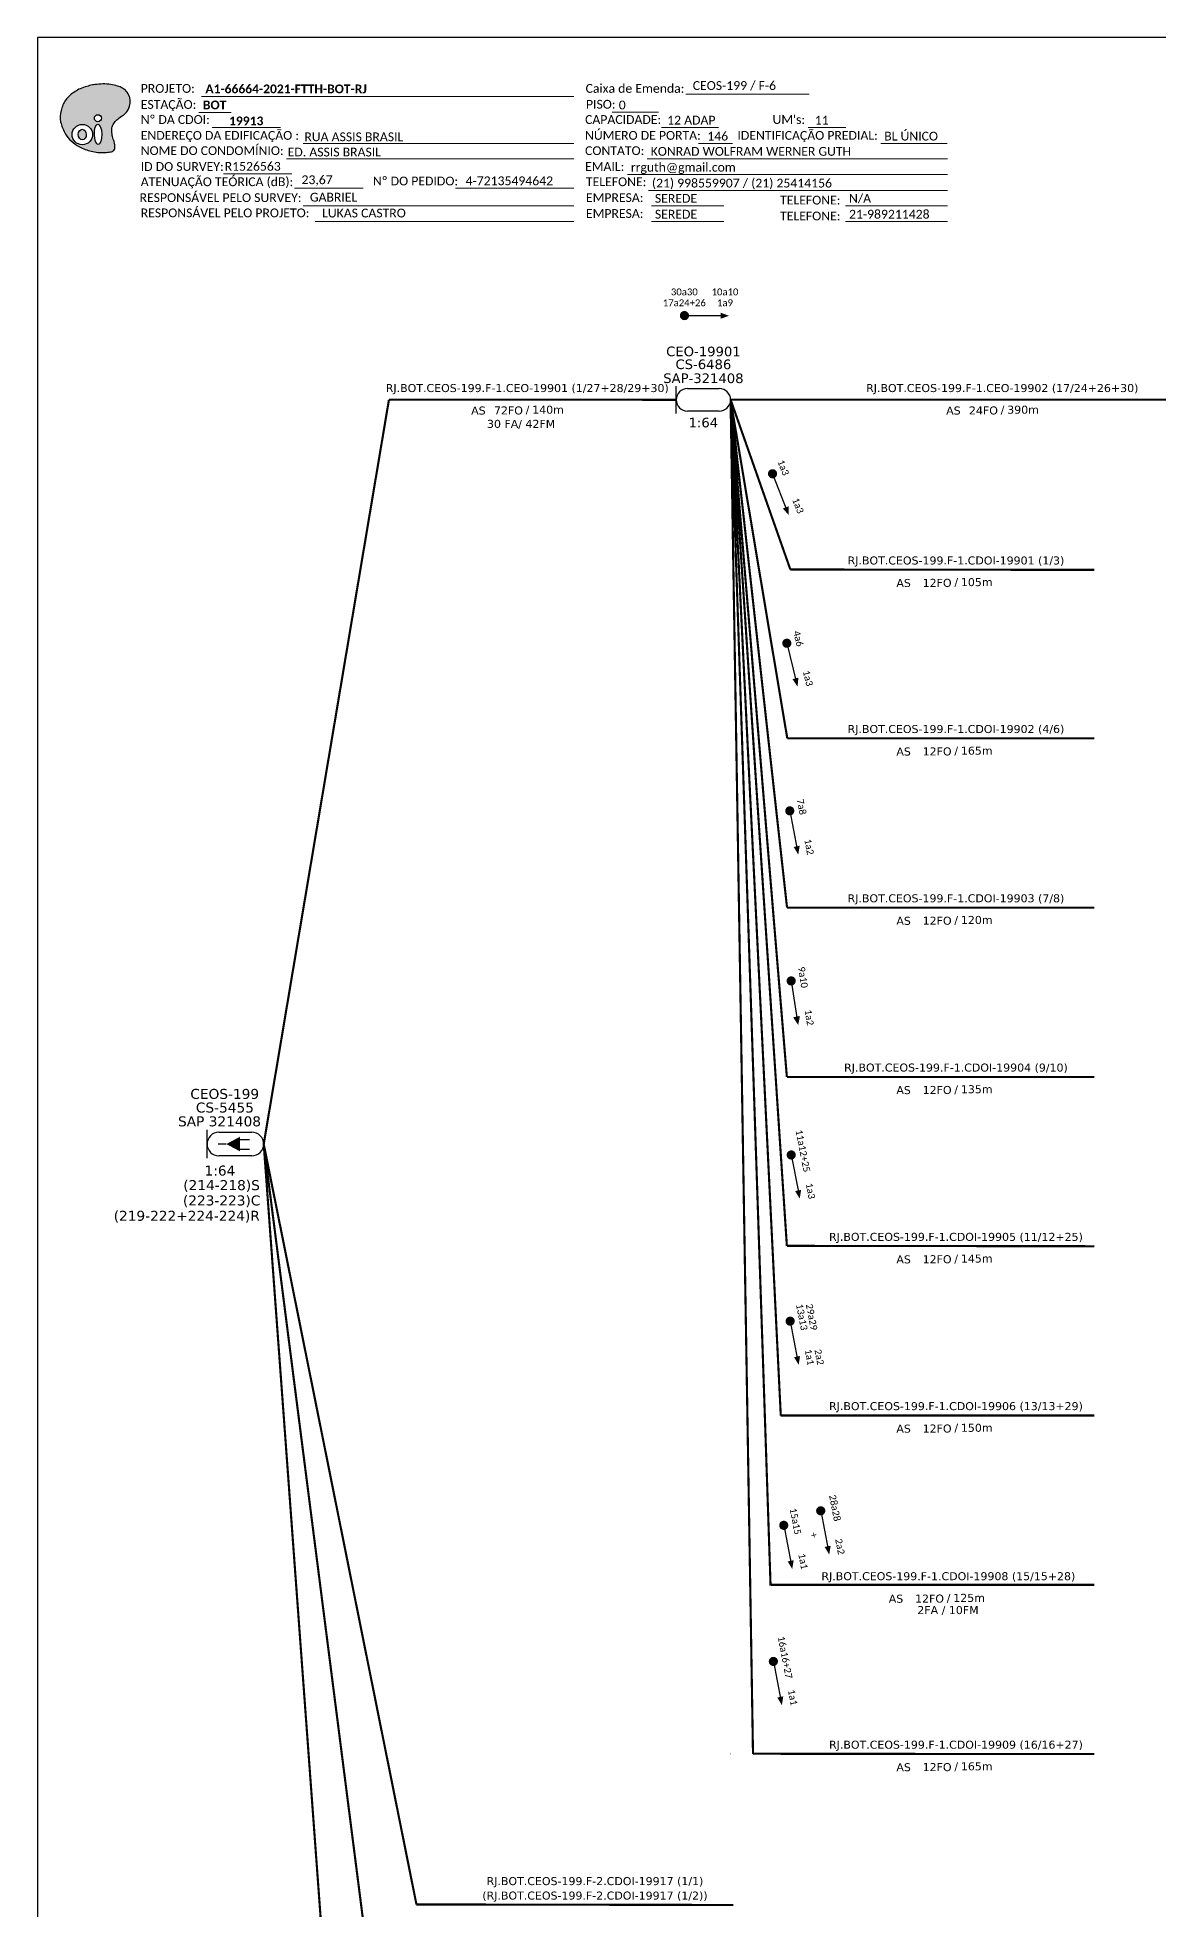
# Model space of a CAD drawing. Extents: x -89 to 1640, y 705 to 1299.
# Drawn here: x -89.3 to 139.4, y 917.1 to 1299 of the extents above; entities that cross this region are included whole.
import ezdxf
from ezdxf.enums import TextEntityAlignment as Align

# ---------------------------------------------------------------- set-up
doc = ezdxf.new("R2010")
doc.units = 0
for name, color, linetype in [('20.4-CEOS', 1, 'Continuous'), ('CAP a instalar', 1, 'Continuous'), ('SETA', 7, 'Continuous'), ('texto', 255, 'Continuous')]:
    doc.layers.add(name, color=color, linetype=linetype)
doc.layers.add('40.1-ETIQUETAS', color=1, linetype='Continuous', lineweight=20)
doc.styles.add('MtXpl_Calibri', font='calibri.ttf')
doc.styles.add('siredit', font='verdana.ttf')
doc.styles.get("Standard").update_dxf_attribs({"font": 'arial.ttf'})
doc.styles.add('WMF-Calibri0', font='calibri.ttf')
doc.styles.add('WMF-Calibri1', font='calibrib.ttf')
doc.linetypes.add('FENCELINE1', pattern='A,0.25,-0.1,[133,ltypeshp.shx,S=0.1,R=0,X=-0.1,Y=0],-0.1,1', length=1.45)

# ---------------------------------------------------------------- blocks, each defined once
blk = doc.blocks.new('OI')
h = blk.add_hatch(color=40)
edge = h.paths.add_edge_path()
edge.add_spline(control_points=[(4.352419702950127, -0.6712759720847714), (3.924115752848461, -0.9915029685596106), (3.259381865687179, -1.500698829921178), (2.812477989493668, -2.594763842551949), (2.897620153085453, -3.503477074728932), (3.058319510024647, -4.273537287510011), (3.31256017573575, -4.850776572338021), (3.374319546476701, -5.386617152055612), (3.40373478638643, -5.881418795735535), (3.203556863798093, -6.395456820980147), (2.54040674550884, -6.612094221073558), (1.652141110328765, -6.633251194432177), (0.5504409367210052, -6.670844676145138), (-0.5591961455999713, -6.424414889548825), (-1.608183129908948, -6.140502192816481), (-2.774697610003917, -5.605051963396024), (-3.918812940678667, -4.767945078591104), (-4.891027295321181, -3.696022096142838), (-5.341519274570906, -2.648111499301897), (-5.601855179603182, -1.940823267118849), (-5.845189685200991, -0.9558993654544832), (-5.707762275863855, 0.4682888211259506), (-5.097642077570273, 2.023349581494928), (-4.143343415207334, 3.01628683071891), (-3.29790337558995, 3.614532800154741), (-2.366475374024266, 4.158047617166403), (-1.364272336810055, 4.441945920877722), (-0.5615272271484302, 4.704058582470099), (0.7939944845060355, 4.853146434422466), (2.235070974699946, 4.967911457819085), (3.789711588355888, 4.572881902536379), (4.666137906037339, 4.210020552204397), (5.436098154557043, 3.650312278273106), (5.761948681162404, 2.994656724675468), (6.034585585907428, 2.213775269688841), (6.009808082014704, 1.455541098135563), (5.718042820068033, 0.6359933999344543), (5.313400224373256, 0.0750211537648235), (4.875050523754715, -0.3768521848496249), (4.507941044630717, -0.5549984263785248), (4.352419702950127, -0.6712759720847714)], knot_values=[0, 0, 0, 0, 1.604339872500801, 2.417190916820825, 3.4275953858818, 4.282807915804913, 4.776746146191369, 5.304181770748566, 5.888771497486102, 6.258406050447018, 6.858137058748512, 7.791289582546336, 8.986194879479926, 10.12424202223405, 11.18785698458849, 12.24290818547195, 13.95378441239277, 15.41416060145544, 16.51539074843153, 17.34918828129177, 17.67585288929998, 19.55202082369303, 21.51553059940301, 22.5686375333085, 23.63245026583211, 24.62108363093478, 25.78271769349368, 26.7453467966967, 27.14265309212063, 29.870543205723, 31.00464861129232, 31.9215319142548, 32.70958935288631, 33.8013910221095, 34.04247085086502, 35.19233337509274, 35.97146113351405, 36.62887121321, 37.25435925468828, 37.83691071008289, 37.83691071008289, 37.83691071008289, 37.83691071008289], degree=3, periodic=0)
h.paths.add_polyline_path([(1.129417951625206, -0.8737795733348717, -1), (-0.0445971396300624, -0.8737795733348717, -1)], flags=16)
edge = h.paths.add_edge_path(flags=16)
edge.add_ellipse((0.56219141516479, -3.586262332308107), major_axis=(-0.02268085786554878, 1.710246984485785), ratio=0.3613047418081332, start_angle=0, end_angle=359.9999999999999)
h.paths.add_polyline_path([(-0.3621758253683389, -3.620028578179783, -1), (-3.797581263575081, -3.620028578179783, -1)], flags=16)
edge = h.paths.add_edge_path(flags=0)
edge.add_ellipse((-2.079878544471709, -3.620028578179783), major_axis=(0, 0.8845587771671666), ratio=0.7582943452177149, start_angle=0, end_angle=360)
at = {"color": 40}
for centre, radius in [((-2.079878544471709, -3.620028578179783), 1.71770271910337), ((0.5424104059975721, -0.8737795733348717), 0.5870075456276344)]:
    blk.add_circle(centre, radius, dxfattribs=at)
blk.add_ellipse((-2.079878544471709, -3.620028578179783), major_axis=(0, 0.8845587771671666), ratio=0.7582943452177149, start_param=-3.141592653589792, end_param=3.141592653589792, dxfattribs=at)
blk.add_ellipse((0.56219141516479, -3.586262332308107), major_axis=(-0.02268085786554743, 1.710246984485715), ratio=0.3613047418081323, dxfattribs=at)
at = {"color": 40, "start_tangent": (-0.8008975356961701, -0.5988014172626867), "end_tangent": (-0.8008975356961701, -0.5988014172626867)}
blk.add_spline([(4.352419702950127, -0.6712759720847714), (3.195715068262444, -1.783004722539629), (2.897004975372082, -2.538980317818726), (2.922427632545378, -3.549064908138091), (3.11944884785592, -4.381273482988802), (3.284845839634753, -4.846696742557782), (3.367467724334828, -5.367620885039825), (3.354757271305087, -5.952072416812001), (3.202224830491132, -6.288767467624978), (2.662005623351006, -6.549229538866112), (1.732598946122408, -6.632757145040017), (0.5377612012316888, -6.620051554758077), (-0.5808103232534167, -6.410411282525133), (-1.601602329721089, -6.111646378836753), (-2.561285749098686, -5.67330773000762), (-3.946789045007307, -4.669575653769554), (-4.893762011354708, -3.557846903314469), (-5.365989882126965, -2.563005873463537), (-5.639277317844031, -1.775267145659056), (-5.715543538250557, -1.45763019920909), (-5.626565989256932, 0.4164266606059357), (-4.844587258720792, 2.217504089340678), (-4.125749281802172, 2.987118393508266), (-3.267753864447484, 3.61603921020756), (-2.401994012467155, 4.093381654678211), (-1.302489480862248, 4.468192914217439), (-0.3725285763989348, 4.71684428964741), (0.0215138542212401, 4.767666088655602), (2.749216299421759, 4.799663625071756), (3.849960618963931, 4.526612322314946), (4.689438892891332, 4.157896688180386), (5.312279984731532, 3.675088754424365), (5.853457926188213, 2.726849691424291), (5.929724146595192, 2.498151314828332), (5.936079810888286, 1.348306355646997), (5.669057857149737, 0.6163641856880134), (5.294082419409762, 0.0763813767231625), (4.842645512173502, -0.3565620477762366), (4.352419702950127, -0.6712759720847714)], degree=3, dxfattribs=at)
blk = doc.blocks.new('CARIMBO')
at = {"color": 7, "lineweight": 0}
for points in [[(35.66471832577918, -16.78595427051357), (111.6366433491248, -16.78595427051357)], [(134.4756121066066, -16.29534534774859), (159.6094163852786, -16.29534534774859)], [(35.14850983938868, -20.06493532826585), (41.69847490891061, -20.06493532826585)], [(119.4342196304015, -20.02280253698893), (128.9158568747253, -20.02280253698893)], [(37.81000762400981, -23.13515663936914), (51.7533540026734, -23.13515663936914)], [(56.37955917691306, -26.37200490584451), (111.6366433491248, -26.37200490584451)], [(129.4824049556755, -23.13515663936914), (141.0993914069377, -23.13515663936914)], [(137.066372518304, -26.37200490584451), (144.0114175897852, -26.37200490584451)], [(159.4244436713316, -23.13515663936914), (167.0887523463161, -23.13515663936914)], [(174.2391083118628, -26.37200490584451), (187.7966850876128, -26.37200490584451)], [(52.96901286363845, -29.48435900822483), (111.6366433491248, -29.48435900822483)], [(126.5971999784606, -29.48435900822483), (187.8252362844778, -29.48435900822483)], [(40.12931037379713, -32.54842461920316), (54.07265675245981, -32.54842461920316)], [(122.5579130103606, -32.7212072747003), (187.8252362844778, -32.7212072747003)], [(54.66519152064211, -35.51602187663696), (68.6085378993057, -35.51602187663696)], [(126.8445031652473, -35.95805554117567), (187.8252362844778, -35.95805554117567)], [(56.37955917691306, -39.07040964355576), (111.6366433491248, -39.07040964355576)], [(127.4526453203753, -39.07040964355576), (142.2515575816524, -39.07040964355576)], [(167.0554538983006, -39.07040964355576), (187.8252362844778, -39.07040964355576)], [(58.86944245881659, -42.30725791003124), (111.6366433491248, -42.30725791003124)], [(127.4526453203753, -42.30725791003124), (142.2515575816524, -42.30725791003124)], [(167.0554538983006, -42.30725791003124), (187.8252362844778, -42.30725791003124)]]:
    blk.add_lwpolyline(points, dxfattribs=at)
at = {"color": 7, "xscale": 1.213923925163967, "yscale": 1.213923925163967, "zscale": 1.213923925163967, "rotation": 0.1532896023949059}
blk.add_blockref('OI', (13.86064372473447, -20.16081004027546), dxfattribs=at)
at = {"color": 7, "lineweight": 0, "style": 'WMF-Calibri0'}
for s, p in [('PROJETO:', (23.26411152758737, -16.03898928594219)), ('Caixa de Emenda:', (114.019383223992, -16.03898928594219)), ('ESTAÇÃO:', (23.26411152758737, -19.31797034369458)), ('PISO:', (114.0902684085968, -19.27583755241767)), ('Nº DA CDOI:', (23.26411152758737, -22.38819165479788)), ('CAPACIDADE:', (113.9104579965951, -22.38819165479788)), ("UM's:", (152.1547894428747, -22.38819165479788)), ('ENDEREÇO DA EDIFICAÇÃO :', (23.26411152758737, -25.62503992127324)), ('NOME DO CONDOMÍNIO:', (23.26411152758737, -28.73739402365345)), ('NÚMERO DE PORTA:', (113.9104579965951, -25.62503992127324)), ('IDENTIFICAÇÃO PREDIAL:', (144.9934328708498, -25.62503992127324)), ('ID DO SURVEY:', (23.26411152758737, -31.97424229012893)), ('CONTATO:', (113.9104579965951, -28.73739402365345)), ('EMAIL:', (113.9104579965951, -31.97424229012893)), ('ATENUAÇÃO TEÓRICA (dB):', (23.26411152758737, -35.08659639250925)), ('TELEFONE:', (114.092746456985, -35.08659639250925)), ('RESPONSÁVEL PELO SURVEY:', (23.02177706110069, -38.32344465898473)), ('EMPRESA:', (114.092746456985, -38.32344465898473)), ('TELEFONE:', (153.6960943270597, -38.82787422359218)), ('RESPONSÁVEL PELO PROJETO:', (23.26411152758737, -41.43579876136471)), ('EMPRESA:', (114.092746456985, -41.5602929254602)), ('TELEFONE:', (153.6960943270597, -42.06472249006765))]:
    blk.add_text(s, height=1.792715962971007, dxfattribs=at).set_placement(p)
at = {"color": 7, "lineweight": 0, "flags": 8}
for tag, p, style in [('PROJ', (36.45932925052784, -16.13455413835982), 'WMF-Calibri1'), ('CEOS-XX', (135.8742178945085, -15.45587154045222), 'WMF-Calibri0'), ('EST', (35.94312076413735, -19.41353519611221), 'WMF-Calibri1'), ('PISO_PTR', (120.7849113901812, -19.42375161468328), 'WMF-Calibri0'), ('CAPAC.', (130.6569082044116, -22.51548958389083), 'WMF-Calibri0'), ("UC'S", (160.7751354311113, -22.53610571706349), 'WMF-Calibri0'), ('LOGRADOURO', (56.64517196820088, -25.91233136994379), 'WMF-Calibri0'), ('N°', (138.8451201973057, -25.77295398353886), 'WMF-Calibri0'), ('N°PREDIO', (174.9422599233294, -25.77295398353886), 'WMF-Calibri0'), ('_ID_', (40.39492316508586, -31.93881567925018), 'WMF-Calibri0'), ('NOME_DO_COND.', (53.23462565492628, -29.02468547232411), 'WMF-Calibri0'), ('EMAIL', (123.2610646218272, -32.12215635239465), 'WMF-Calibri0'), ('NOME_DO_CONTATO', (127.3003515899272, -28.88530808591918), 'WMF-Calibri0'), ('O_POTEN', (56.06379730854314, -34.67654806934058), 'WMF-Calibri0'), ('TELEFONE', (127.5476547767139, -35.35900461887002), 'WMF-Calibri0'), ('RES_SURVEY', (57.77816496481501, -38.23093583625939), 'WMF-Calibri0'), ('EMP_RESP_SURVEY', (128.1557969318419, -38.47135872125011), 'WMF-Calibri0'), ('CONT_RESP_SURVEY', (167.7586055097672, -38.47135872125011), 'WMF-Calibri0'), ('RES_PROJ', (60.26804824671854, -41.46778410273487), 'WMF-Calibri0'), ('EMP_RESP_PROJ', (128.1557969318419, -41.70820698772559), 'WMF-Calibri0'), ('CONT_RESP_PROJ', (167.7586055097681, -41.70820698772559), 'WMF-Calibri0')]:
    blk.add_attdef(tag, p, '', height=1.792715962971007, dxfattribs=dict(at, style=style))
at = {"color": 7, "lineweight": 0, "style": 'WMF-Calibri1', "flags": 8}
blk.add_attdef("N° CDO'S", text='', height=1.792715962971007, dxfattribs=at).set_placement((44.78168081334115, -22.67548310346842), align=Align.CENTER)
blk = doc.blocks.new('CEOS_RP_CT_DRT')
at = {"layer": '20.4-CEOS', "color": 0}
for p, q in [((-4.53540305195467, 1.193932948174431), (-1.192121196201508, 1.193932948169308)), ((-1.192121196205146, -1.189622502886941), (-4.535403051958308, -1.189622502881817))]:
    blk.add_line(p, q, dxfattribs=at)
for points in [[(-5.727180777477808, -1.434831566566823), (-5.727180777473603, 1.439142011863122)], [(-3.786662383189575, 0.0021552226540644), (-4.59051315805804, 0.0021552226553115)], [(-2.467895913357818, 0.4750304685594743), (-1.452774222781993, 0.4750304685579181)], [(-2.467895913359409, -0.5166387403461278), (-1.452774222783471, -0.5166387403476841)]]:
    blk.add_lwpolyline(points, dxfattribs=at)
blk.add_lwpolyline([(-3.786662383189575, 0.0021552226540644, 0, 1.471254382142577, 0), (-2.40646576975352, 0.0021552226519433, 1.471254382142577, 1.471254382142577, 0)], format="xyseb", dxfattribs=at)
for centre, start, end in [((-4.535403051956489, 0.0021552226552263), 89.9999999999088, 269.9999999999088), ((-1.192121196203327, 0.0021552226501028), 269.9999999999088, 89.9999999999088)]:
    blk.add_arc(centre, 1.191777725519198, start, end, dxfattribs=at)
at = {"layer": '20.4-CEOS', "color": 7, "style": 'siredit'}
for tag, p in [('Nº_DA_CEOS', (-2.863762124081898, 5.595917801463521)), ('LOCAL', (-2.863762124081898, 4.242648332013449)), ('SAP', (-2.863762124081898, 2.776606380734969)), ('RACIO_SPLITAGEM', (-2.863762124081898, -1.884655211951627)), ('FIBRAS_SPLITTER', (-2.863762124081898, -3.576242074805121)), ('FIBRAS_TOP_C', (-2.863762124081898, -5.080238687836014)), ('RESERVA_FINAIS', (-2.863762124081898, -6.39223573701183))]:
    blk.add_attdef(tag, text='', height=1.009676276197057, dxfattribs=at).set_placement(p, align=Align.TOP_CENTER)
blk = doc.blocks.new('ETIQUETA_RS5F')
at = {"layer": '40.1-ETIQUETAS', "color": 0, "style": 'siredit'}
blk.add_text('/', height=1.5, dxfattribs=at).set_placement((1.579685439575143, -1.954241996242686), align=Align.MIDDLE_RIGHT)
for tag, p in [('ETIQUETA_R_PRIMARIA', (1.21386737562608, 4.104300005361877)), ('ETIQUETA_R_SECUNDARIA', (1.21386737562608, 2.104300005361878)), ('F_ATIVAS/F_MORTAS', (1.142685621933026, -4.244905073340547))]:
    blk.add_attdef(tag, text='', height=1.5, dxfattribs=at).set_placement(p, align=Align.MIDDLE_CENTER)
for tag, p in [('TIPO_CABO', (-6.584823890483393, -2.115119524236789)), ('CAP_CABO', (0.3972908086682878, -2.092994078243819))]:
    blk.add_attdef(tag, text='', height=1.5, dxfattribs=at).set_placement(p, align=Align.MIDDLE_RIGHT)
blk.add_attdef('METROS', text='', height=1.5, dxfattribs=at).set_placement((2.142685621933026, -1.954241996242686), align=Align.MIDDLE_LEFT)
for tag, p in [('FUSÃO_1', (0.8484388594359302, -8.387413705695524)), ('FUSÃO_2', (0.8484388594359302, -10.59879640730355)), ('FUSÃO_3', (0.8484388594359302, -12.93303376395936)), ('FUSÃO_4', (0.8484388594359302, -15.14441639748912)), ('FUSÃO_5', (0.8484388594359302, -17.15864981329581))]:
    blk.add_attdef(tag, text='', height=1.5, dxfattribs=at).set_placement(p, align=Align.CENTER)

msp = doc.modelspace()

# ---------------------------------------------------------------- linework, layer by layer
msp.add_lwpolyline([(-89.31730141181794, 705.0231007270784), (749.2471410042413, 705.0231007270775), (749.2471410042413, 1299.023100727077), (-89.31730141181794, 1299.023100727078), (-89.31730141181794, 705.0231007270784)])
at = {"color": 7, "lineweight": 0}
msp.add_lwpolyline([(-4.010172526902352, 1268.262613774359), (20.13938130401129, 1268.262613774359)], dxfattribs=at)
for points, const_width in [([(42.20749583425868, 1242.273469296353, 1), (43.14082916759696, 1242.273469296353, 1)], 0.9333333333333335), ([(60.47445558889319, 1210.444297795138, 1), (60.81410095098101, 1209.574957735598, 1)], 0.9333333333333332), ([(60.47445558889319, 1210.444297795138, 1), (60.81410095098101, 1209.574957735598, 1)], 0.9333333333333332), ([(63.44748301406139, 1175.878308053419, 1), (63.67012706690184, 1174.971919209248, 1)], 0.9333333333333332), ([(63.44748301406139, 1175.878308053419, 1), (63.67012706690184, 1174.971919209248, 1)], 0.9333333333333332), ([(64.07109038481076, 1141.690170063935, 1), (64.2481937544186, 1140.773793772456, 1)], 0.9333333333333332), ([(64.07109038481076, 1141.690170063935, 1), (64.2481937544186, 1140.773793772456, 1)], 0.9333333333333332), ([(64.369503371213, 1106.998083811445, 1), (64.51598320983862, 1106.076316613073, 1)], 0.9333333333333332), ([(64.369503371213, 1106.998083811445, 1), (64.51598320983862, 1106.076316613073, 1)], 0.9333333333333332), ([(64.36458276302528, 1071.487394964077, 1), (64.54168613263312, 1070.571018672598, 1)], 0.9333333333333332), ([(64.36458276302528, 1071.487394964077, 1), (64.54168613263312, 1070.571018672598, 1)], 0.9333333333333332), ([(64.14671595763525, 1037.587527253445, 1), (64.3238193272432, 1036.671150961966, 1)], 0.9333333333333332), ([(64.14671595763525, 1037.587527253445, 1), (64.3238193272432, 1036.671150961966, 1)], 0.9333333333333332), ([(60.72548270074367, 968.1518876255493, 1), (60.9025860703515, 967.2355113340697, 1)], 0.9333333333333332), ([(60.72548270074367, 968.1518876255493, 1), (60.9025860703515, 967.2355113340697, 1)], 0.9333333333333332)]:
    msp.add_lwpolyline(points, format="xyb", close=True, dxfattribs=dict(const_width=const_width))
at = {"color": 7, "const_width": 0.9333333333333332}
for points in [[(70.38513123894563, 998.885229459835, 1), (70.56223460855358, 997.9688531683554, 1)], [(70.38513123894563, 998.885229459835, 1), (70.56223460855358, 997.9688531683554, 1)], [(62.84028929372937, 995.9250853212884, 1), (63.0173926633372, 995.0087090298088, 1)], [(62.84028929372937, 995.9250853212884, 1), (63.0173926633372, 995.0087090298088, 1)]]:
    msp.add_lwpolyline(points, format="xyb", close=True, dxfattribs=at)
at = {"layer": '20.4-CEOS', "color": 7}
for p, q in [((43.29294499941705, 1227.408314263814), (49.77833039201903, 1227.399381427998)), ((49.77196182652244, 1222.775698360974), (43.28657643391421, 1222.784631196789))]:
    msp.add_line(p, q, dxfattribs=at)
msp.add_lwpolyline([(40.97407973211466, 1222.312152538635), (40.98175863422296, 1227.887161487466)], dxfattribs=at)
for centre, start, end in [((43.28976071666875, 1225.096472730314), 89.92108202736519, 269.9210820272102), ((49.77514610927074, 1225.087539894498), 269.9210820273652, 89.92108202736519)]:
    msp.add_arc(centre, 2.311843726477372, start, end, dxfattribs=at)
at = {"layer": 'CAP a instalar', "color": 5, "linetype": 'FENCELINE1', "ltscale": 7, "const_width": 0.4354560000000001}
for points in [[(-17.60731090971171, 1225.122937008633), (-43.15699478732438, 1073.256482618274)], [(-17.60731090971171, 1225.122937008633), (40.97791918316875, 1225.09965701305)], [(52.08672766511995, 1225.122355499096), (158.7498704809184, 1225.09965701305)]]:
    msp.add_lwpolyline(points, dxfattribs=at)
at = {"layer": 'CAP a instalar', "color": 7, "linetype": 'FENCELINE1', "ltscale": 7, "const_width": 0.4354560000000001}
for points in [[(52.08672766511995, 1225.122355499096), (62.32615262529885, 1017.869345260887)], [(52.08672766511995, 1225.122355499096), (60.24152048863914, 983.1954748077701)], [(52.08672766511995, 1225.122355499096), (56.66014453512616, 948.7976666177724)], [(63.56969948579774, 1086.941011114761), (52.08672766511995, 1225.122355499096)], [(63.65568261809926, 1156.012689757876), (52.08672766511995, 1225.122355499096)], [(64.2777604421118, 1190.473071635409), (52.08672766511995, 1225.122355499096)], [(52.10036883016107, 1225.023199388219), (63.56969948579774, 1052.48256057119)], [(63.61030396253625, 1121.476850436319), (52.10036883016107, 1225.023199388219)], [(64.2777604421118, 1190.473071635409), (126.2776930375328, 1190.398902537884)], [(126.2776930375328, 1156.012689757876), (63.65568261809926, 1156.012689757876)], [(126.2776930375328, 1121.476850436319), (63.61030396253625, 1121.476850436319)], [(126.2776930375328, 1086.941011114761), (63.56969948579774, 1086.941011114761)], [(-43.15699478732438, 1073.256482618274), (-24.81166882658988, 823.8252654275822)], [(-43.15699478732438, 1073.256482618274), (-11.99593801574804, 918.1184254802877)], [(-43.15699478732438, 1073.256482618274), (-17.27910080576794, 871.0947787688805)], [(63.56969948579774, 1052.48256057119), (126.2776930375328, 1052.405171793204)], [(126.2776930375328, 1017.869345260887), (62.32615262529885, 1017.869345260887)], [(126.2776930375328, 983.3335059393298), (60.23686778002548, 983.3335059393298)], [(56.65899291392554, 948.8672472791037), (126.2776930375328, 948.7976282500498)], [(-11.99593801574804, 918.1184254802877), (52.63288032497849, 918.0137072519362)]]:
    msp.add_lwpolyline(points, dxfattribs=at)
at = {"layer": 'CAP a instalar', "color": 251, "linetype": 'FENCELINE1', "ltscale": 7, "const_width": 0.4354560000000001}
msp.add_lwpolyline([(52.0673926985985, 948.8718389010103), (52.06954127688152, 948.8718367524209)], dxfattribs=at)
at = {"layer": 'SETA'}
for points in [[(42.67416250092776, 1242.273469296353), (50.69794915579826, 1242.273469296353)], [(60.64427826994643, 1210.009627765368), (63.56418033101102, 1202.535985799329)], [(60.64427826994643, 1210.009627765368), (63.56418033101102, 1202.535985799329)], [(63.55880504048775, 1175.425113631328), (65.47285687612998, 1167.632966439878)], [(63.55880504048775, 1175.425113631328), (65.47285687612998, 1167.632966439878)], [(64.15964206962087, 1141.231981918189), (65.68218455558633, 1133.35397349847)], [(64.15964206962087, 1141.231981918189), (65.68218455558633, 1133.35397349847)], [(64.44274329053508, 1106.537200212253), (65.70201790593148, 1098.612846628157)], [(64.44274329053508, 1106.537200212253), (65.70201790593148, 1098.612846628157)], [(64.4531344478354, 1071.029206818331), (65.97567693380097, 1063.151198398612)], [(64.4531344478354, 1071.029206818331), (65.97567693380097, 1063.151198398612)], [(64.23526764244536, 1037.129339107699), (65.75781012841094, 1029.25133068798)], [(64.23526764244536, 1037.129339107699), (65.75781012841094, 1029.25133068798)], [(60.81403438555378, 967.6936994798034), (62.33657687151924, 959.8156910600841)], [(60.81403438555378, 967.6936994798034), (62.33657687151924, 959.8156910600841)]]:
    msp.add_lwpolyline(points, dxfattribs=at)
at = {"layer": 'SETA', "color": 7}
for points in [[(70.47368292375575, 998.427041314089), (71.99622540972132, 990.5490328943697)], [(70.47368292375575, 998.427041314089), (71.99622540972132, 990.5490328943697)], [(62.92884097853948, 995.4668971755424), (64.45138346450494, 987.5888887558232)], [(62.92884097853948, 995.4668971755424), (64.45138346450494, 987.5888887558232)]]:
    msp.add_lwpolyline(points, dxfattribs=at)
at = {"layer": 'SETA'}
for points in [[(50.0540340179939, 1242.862388136222), (51.76411685546702, 1242.240165913996), (50.0540340179939, 1241.617943691771)], [(63.92092005586142, 1203.366676214467), (63.9636689853038, 1201.547413634778), (62.76179997647307, 1202.9138157317)], [(63.92092005586142, 1203.366676214467), (63.9636689853038, 1201.547413634778), (62.76179997647307, 1202.9138157317)], [(65.93550632785207, 1168.409667979665), (65.73918257013963, 1166.600524318433), (64.72698786895319, 1168.112809242561)], [(65.93550632785207, 1168.409667979665), (65.73918257013963, 1166.600524318433), (64.72698786895319, 1168.112809242561)], [(66.18304340154282, 1134.106602366844), (65.89662026620044, 1132.309519844431), (64.96120834624082, 1133.870464540713)], [(66.18304340154282, 1134.106602366844), (65.89662026620044, 1132.309519844431), (64.96120834624082, 1133.870464540713)], [(66.06240713393152, 1099.372584105177), (65.88154300564645, 1097.561829574064), (64.85646832334305, 1099.065413858548)], [(66.22766948042965, 1099.348373799177), (65.88154300564645, 1097.561829574064), (64.9986465492799, 1099.153067347689)], [(66.47653577975746, 1063.903827266986), (66.19011264441497, 1062.106744744573), (65.25470072445535, 1063.667689440855)], [(66.47653577975746, 1063.903827266986), (66.19011264441497, 1062.106744744573), (65.25470072445535, 1063.667689440855)], [(66.25866897436742, 1030.003959556354), (65.97224583902494, 1028.206877033942), (65.03683391906532, 1029.767821730223)], [(66.25866897436742, 1030.003959556354), (65.97224583902494, 1028.206877033942), (65.03683391906532, 1029.767821730223)], [(62.83743571747573, 960.5683199284584), (62.55101258213335, 958.7712374060453), (61.61560066217373, 960.3321821023269)], [(62.83743571747573, 960.5683199284584), (62.55101258213335, 958.7712374060453), (61.61560066217373, 960.3321821023269)]]:
    msp.add_solid(points, dxfattribs=at)
at = {"layer": 'SETA', "color": 7}
for points in [[(72.4970842556778, 991.3016617627441), (72.21066112033532, 989.504579240331), (71.2752492003757, 991.0655239366125)], [(72.4970842556778, 991.3016617627441), (72.21066112033532, 989.504579240331), (71.2752492003757, 991.0655239366125)], [(64.95224231046143, 988.3415176241974), (64.66581917511894, 986.5444351017844), (63.73040725515932, 988.105379798066)], [(64.95224231046143, 988.3415176241974), (64.66581917511894, 986.5444351017844), (63.73040725515932, 988.105379798066)]]:
    msp.add_solid(points, dxfattribs=at)

# ---------------------------------------------------------------- block references
ref = msp.add_blockref('CARIMBO', (-91.50984632542486, 1303.768187169149))
ref.add_attrib('PROJ', 'A1-66664-2021-FTTH-BOT-RJ', (-55.05051707489793, 1287.633633030789), dxfattribs={"color": 7, "lineweight": 0, "height": 1.792715962971008, "style": 'WMF-Calibri1'})
ref.add_attrib('EST', 'BOT', (-55.56672556128569, 1284.354651973037), dxfattribs={"color": 7, "lineweight": 0, "height": 1.792715962971008, "style": 'WMF-Calibri1'})
ref.add_attrib("N° CDO'S", '19913', dxfattribs={"color": 7, "lineweight": 0, "height": 1.792715962971008, "style": 'WMF-Calibri1'}).set_placement((-46.72816551208189, 1281.09270406568), align=Align.CENTER)
ref.add_attrib('LOGRADOURO', 'RUA ASSIS BRASIL', (-34.86467435722398, 1277.855855799205), dxfattribs={"color": 7, "lineweight": 0, "height": 1.792715962971008, "style": 'WMF-Calibri0'})
ref.add_attrib('NOME_DO_COND.', 'ED. ASSIS BRASIL', (-38.27522067049676, 1274.743501696825), dxfattribs={"color": 7, "lineweight": 0, "height": 1.792715962971008, "style": 'WMF-Calibri0'})
ref.add_attrib('_ID_', 'R1526563', (-51.11492316033718, 1271.829371489899), dxfattribs={"color": 7, "lineweight": 0, "height": 1.792715962971008, "style": 'WMF-Calibri0'})
ref.add_attrib('O_POTEN', '23,67', (-35.44604901688172, 1269.091639099808), dxfattribs={"color": 7, "lineweight": 0, "height": 1.792715962971008, "style": 'WMF-Calibri0'})
ref.add_attrib('RES_SURVEY', 'GABRIEL', (-33.73168136060804, 1265.537251332889), dxfattribs={"color": 7, "lineweight": 0, "height": 1.792715962971008, "style": 'WMF-Calibri0'})
ref.add_attrib('RES_PROJ', 'LUKAS CASTRO', (-31.24179807870632, 1262.300403066414), dxfattribs={"color": 7, "lineweight": 0, "height": 1.792715962971008, "style": 'WMF-Calibri0'})
ref.add_attrib('CEOS-XX', 'CEOS-199 / F-6', (44.36437156908551, 1288.312315628696), dxfattribs={"color": 7, "lineweight": 0, "height": 1.792715962971008, "style": 'WMF-Calibri0'})
ref.add_attrib('CAPAC.', '12 ADAP', (39.14706187898673, 1281.252697585258), dxfattribs={"color": 7, "lineweight": 0, "height": 1.792715962971008, "style": 'WMF-Calibri0'})
ref.add_attrib("UC'S", '11', (69.2652891056864, 1281.232081452086), dxfattribs={"color": 7, "lineweight": 0, "height": 1.792715962971008, "style": 'WMF-Calibri0'})
ref.add_attrib('PISO_PTR', '0', (29.27506506475811, 1284.344435554465), dxfattribs={"color": 7, "lineweight": 0, "height": 1.792715962971008, "style": 'WMF-Calibri0'})
ref.add_attrib('N°', '146', (47.33527387188269, 1277.995233185611), dxfattribs={"color": 7, "lineweight": 0, "height": 1.792715962971008, "style": 'WMF-Calibri0'})
ref.add_attrib('N°PREDIO', 'BL ÚNICO', (83.43241359790454, 1277.995233185611), dxfattribs={"color": 7, "lineweight": 0, "height": 1.792715962971008, "style": 'WMF-Calibri0'})
ref.add_attrib('NOME_DO_CONTATO', 'KONRAD WOLFRAM WERNER GUTH', (35.79050526450419, 1274.88287908323), dxfattribs={"color": 7, "lineweight": 0, "height": 1.792715962971008, "style": 'WMF-Calibri0'})
ref.add_attrib('EMAIL', 'rrguth@gmail.com', (31.75121829640239, 1271.646030816755), dxfattribs={"color": 7, "lineweight": 0, "height": 1.792715962971008, "style": 'WMF-Calibri0'})
ref.add_attrib('TELEFONE', '(21) 998559907 / (21) 25414156', (36.03780845128904, 1268.40918255028), dxfattribs={"color": 7, "lineweight": 0, "height": 1.792715962971008, "style": 'WMF-Calibri0'})
ref.add_attrib('EMP_RESP_SURVEY', 'SEREDE', (36.64595060641705, 1265.296828447899), dxfattribs={"color": 7, "lineweight": 0, "height": 1.792715962971008, "style": 'WMF-Calibri0'})
ref.add_attrib('EMP_RESP_PROJ', 'SEREDE', (36.64595060641705, 1262.059980181424), dxfattribs={"color": 7, "lineweight": 0, "height": 1.792715962971008, "style": 'WMF-Calibri0'})
ref.add_attrib('CONT_RESP_SURVEY', 'N/A', (76.24875918434236, 1265.296828447899), dxfattribs={"color": 7, "lineweight": 0, "height": 1.792715962971008, "style": 'WMF-Calibri0'})
ref.add_attrib('CONT_RESP_PROJ', '21-989211428', (76.24875918434236, 1262.059980181424), dxfattribs={"color": 7, "lineweight": 0, "height": 1.792715962971008, "style": 'WMF-Calibri0'})
at = {"layer": '20.4-CEOS', "color": 5}
ref = msp.add_blockref('CEOS_RP_CT_DRT', (-43.15630181641563, 1073.252134338594), dxfattribs=dict(at, xscale=2.017554744084677, yscale=2.017554744084677, zscale=2.017554744084677))
ref.add_attrib('Nº_DA_CEOS', 'CEOS-199', dxfattribs={"color": 5, "height": 2.037077156099067, "style": 'siredit'}).set_placement((-51.11062867456621, 1084.506068814235), align=Align.TOP_CENTER)
ref.add_attrib('LOCAL', 'CS-5455', dxfattribs={"color": 5, "height": 2.037077156099067, "style": 'siredit'}).set_placement((-51.0782366445444, 1081.727198464146), align=Align.TOP_CENTER)
ref.add_attrib('SAP', 'SAP 321408', dxfattribs={"color": 5, "height": 2.037077156099067, "style": 'siredit'}).set_placement((-52.1746681552429, 1078.904948132613), align=Align.TOP_CENTER)
ref.add_attrib('RACIO_SPLITAGEM', '1:64', dxfattribs={"color": 5, "height": 2.037077156099067, "style": 'siredit'}).set_placement((-52.08264546775331, 1068.861330664628), align=Align.TOP_CENTER)
ref.add_attrib('FIBRAS_SPLITTER', '(214-218)S', dxfattribs={"color": 5, "height": 2.037077156099067, "style": 'siredit'}).set_placement((-51.75818348704092, 1065.89129754696), align=Align.TOP_CENTER)
ref.add_attrib('FIBRAS_TOP_C', '(223-223)C', dxfattribs={"color": 5, "height": 2.037077156099067, "style": 'siredit'}).set_placement((-51.73691181417121, 1062.767198061933), align=Align.TOP_CENTER)
ref.add_attrib('RESERVA_FINAIS', '(219-222+224-224)R', dxfattribs={"color": 5, "height": 2.037077156099067, "style": 'siredit'}).set_placement((-58.85878518927279, 1059.636993751653), align=Align.TOP_CENTER)
at = {"layer": '40.1-ETIQUETAS', "color": 7}
ref = msp.add_blockref('ETIQUETA_RS5F', (106.2177571011716, 1225.205507468168), dxfattribs=dict(at, xscale=1.088639985998937, yscale=1.088639985998937, zscale=1.088639985998937))
ref.add_attrib('ETIQUETA_R_SECUNDARIA', 'RJ.BOT.CEOS-199.F-1.CEO-19902 (17/24+26+30)', dxfattribs={"color": 1, "height": 1.6329599799814, "style": 'siredit'}).set_placement((107.5058203701232, 1227.496332600217), align=Align.MIDDLE_CENTER)
ref.add_attrib('TIPO_CABO', 'AS', dxfattribs={"color": 0, "height": 1.6329599799814, "style": 'siredit'}).set_placement((99.01585321907123, 1222.902903777575), align=Align.MIDDLE_RIGHT)
ref.add_attrib('CAP_CABO', '24FO', dxfattribs={"color": 0, "height": 1.6329599799814, "style": 'siredit'}).set_placement((106.616862467641, 1222.9269904249), align=Align.MIDDLE_RIGHT)
ref.add_attrib('METROS', '390m', dxfattribs={"color": 0, "height": 1.6329599799814, "style": 'siredit'}).set_placement((108.5169690524954, 1223.07804148989), align=Align.MIDDLE_LEFT)
ref = msp.add_blockref('ETIQUETA_RS5F', (96.77235862851296, 1190.025149828897), dxfattribs=dict(at, xscale=1.088639980152166, yscale=1.088639980152166, zscale=1.088639980152166))
ref.add_attrib('ETIQUETA_R_SECUNDARIA', 'RJ.BOT.CEOS-199.F-1.CDOI-19901 (1/3)', dxfattribs={"color": 0, "height": 1.632959971211243, "style": 'siredit'}).set_placement((98.06042189064271, 1192.315974948643), align=Align.MIDDLE_CENTER)
ref.add_attrib('TIPO_CABO', 'AS ', dxfattribs={"color": 0, "height": 1.632959971211243, "style": 'siredit'}).set_placement((89.57045478519467, 1187.722546150677), align=Align.MIDDLE_RIGHT)
ref.add_attrib('CAP_CABO', '12FO', dxfattribs={"color": 0, "height": 1.632959971211243, "style": 'siredit'}).set_placement((97.1714639929512, 1187.746632797872), align=Align.MIDDLE_RIGHT)
ref.add_attrib('METROS', '105m', dxfattribs={"color": 0, "height": 1.632959971211243, "style": 'siredit'}).set_placement((99.07157056761298, 1187.897683862047), align=Align.MIDDLE_LEFT)
ref = msp.add_blockref('ETIQUETA_RS5F', (96.77235862851296, 1155.638924259648), dxfattribs=dict(at, xscale=1.088639980152166, yscale=1.088639980152166, zscale=1.088639980152166))
ref.add_attrib('ETIQUETA_R_SECUNDARIA', 'RJ.BOT.CEOS-199.F-1.CDOI-19902 (4/6)', dxfattribs={"color": 0, "height": 1.632959971211243, "style": 'siredit'}).set_placement((98.06042189064271, 1157.929749379394), align=Align.MIDDLE_CENTER)
ref.add_attrib('TIPO_CABO', 'AS ', dxfattribs={"color": 0, "height": 1.632959971211243, "style": 'siredit'}).set_placement((89.57045478519467, 1153.336320581428), align=Align.MIDDLE_RIGHT)
ref.add_attrib('CAP_CABO', '12FO', dxfattribs={"color": 0, "height": 1.632959971211243, "style": 'siredit'}).set_placement((97.1714639929512, 1153.360407228623), align=Align.MIDDLE_RIGHT)
ref.add_attrib('METROS', '165m', dxfattribs={"color": 0, "height": 1.632959971211243, "style": 'siredit'}).set_placement((99.07157056761298, 1153.511458292798), align=Align.MIDDLE_LEFT)
ref = msp.add_blockref('ETIQUETA_RS5F', (96.77235862851296, 1121.103084938091), dxfattribs=dict(at, xscale=1.088639980152166, yscale=1.088639980152166, zscale=1.088639980152166))
ref.add_attrib('ETIQUETA_R_SECUNDARIA', 'RJ.BOT.CEOS-199.F-1.CDOI-19903 (7/8)', dxfattribs={"color": 0, "height": 1.632959971211243, "style": 'siredit'}).set_placement((98.06042189064271, 1123.393910057837), align=Align.MIDDLE_CENTER)
ref.add_attrib('TIPO_CABO', 'AS ', dxfattribs={"color": 0, "height": 1.632959971211243, "style": 'siredit'}).set_placement((89.57045478519467, 1118.80048125987), align=Align.MIDDLE_RIGHT)
ref.add_attrib('CAP_CABO', '12FO', dxfattribs={"color": 0, "height": 1.632959971211243, "style": 'siredit'}).set_placement((97.1714639929512, 1118.824567907066), align=Align.MIDDLE_RIGHT)
ref.add_attrib('METROS', '120m', dxfattribs={"color": 0, "height": 1.632959971211243, "style": 'siredit'}).set_placement((99.07157056761298, 1118.975618971241), align=Align.MIDDLE_LEFT)
ref = msp.add_blockref('ETIQUETA_RS5F', (96.77235862851296, 1086.567245616533), dxfattribs=dict(at, xscale=1.088639980152166, yscale=1.088639980152166, zscale=1.088639980152166))
ref.add_attrib('ETIQUETA_R_SECUNDARIA', 'RJ.BOT.CEOS-199.F-1.CDOI-19904 (9/10)', dxfattribs={"color": 0, "height": 1.632959971211243, "style": 'siredit'}).set_placement((98.06042189064271, 1088.858070736279), align=Align.MIDDLE_CENTER)
ref.add_attrib('TIPO_CABO', 'AS ', dxfattribs={"color": 0, "height": 1.632959971211243, "style": 'siredit'}).set_placement((89.57045478519467, 1084.264641938313), align=Align.MIDDLE_RIGHT)
ref.add_attrib('CAP_CABO', '12FO', dxfattribs={"color": 0, "height": 1.632959971211243, "style": 'siredit'}).set_placement((97.1714639929512, 1084.288728585508), align=Align.MIDDLE_RIGHT)
ref.add_attrib('METROS', '135m', dxfattribs={"color": 0, "height": 1.632959971211243, "style": 'siredit'}).set_placement((99.07157056761298, 1084.439779649683), align=Align.MIDDLE_LEFT)
ref = msp.add_blockref('ETIQUETA_RS5F', (96.77235862851296, 1052.031406294976), dxfattribs=dict(at, xscale=1.088639980152166, yscale=1.088639980152166, zscale=1.088639980152166))
ref.add_attrib('ETIQUETA_R_SECUNDARIA', 'RJ.BOT.CEOS-199.F-1.CDOI-19905 (11/12+25)', dxfattribs={"color": 0, "height": 1.632959971211243, "style": 'siredit'}).set_placement((98.06042189064271, 1054.322231414722), align=Align.MIDDLE_CENTER)
ref.add_attrib('TIPO_CABO', 'AS ', dxfattribs={"color": 0, "height": 1.632959971211243, "style": 'siredit'}).set_placement((89.57045478519467, 1049.728802616756), align=Align.MIDDLE_RIGHT)
ref.add_attrib('CAP_CABO', '12FO', dxfattribs={"color": 0, "height": 1.632959971211243, "style": 'siredit'}).set_placement((97.1714639929512, 1049.752889263951), align=Align.MIDDLE_RIGHT)
ref.add_attrib('METROS', '145m', dxfattribs={"color": 0, "height": 1.632959971211243, "style": 'siredit'}).set_placement((99.07157056761298, 1049.903940328126), align=Align.MIDDLE_LEFT)
ref = msp.add_blockref('ETIQUETA_RS5F', (96.77235862851296, 1017.495566973419), dxfattribs=dict(at, xscale=1.088639980152166, yscale=1.088639980152166, zscale=1.088639980152166))
ref.add_attrib('ETIQUETA_R_SECUNDARIA', 'RJ.BOT.CEOS-199.F-1.CDOI-19906 (13/13+29)', dxfattribs={"color": 0, "height": 1.632959971211243, "style": 'siredit'}).set_placement((98.06042189064271, 1019.786392093164), align=Align.MIDDLE_CENTER)
ref.add_attrib('TIPO_CABO', 'AS ', dxfattribs={"color": 0, "height": 1.632959971211243, "style": 'siredit'}).set_placement((89.57045478519467, 1015.192963295198), align=Align.MIDDLE_RIGHT)
ref.add_attrib('CAP_CABO', '12FO', dxfattribs={"color": 0, "height": 1.632959971211243, "style": 'siredit'}).set_placement((97.1714639929512, 1015.217049942393), align=Align.MIDDLE_RIGHT)
ref.add_attrib('METROS', '150m', dxfattribs={"color": 0, "height": 1.632959971211243, "style": 'siredit'}).set_placement((99.07157056761298, 1015.368101006569), align=Align.MIDDLE_LEFT)
ref = msp.add_blockref('ETIQUETA_RS5F', (95.21972915179731, 982.7971174966308), dxfattribs=dict(at, xscale=1.088639980152166, yscale=1.088639980152166, zscale=1.088639980152166))
ref.add_attrib('ETIQUETA_R_SECUNDARIA', 'RJ.BOT.CEOS-199.F-1.CDOI-19908 (15/15+28)', dxfattribs={"color": 0, "height": 1.632959971211243, "style": 'siredit'}).set_placement((96.50779241392706, 985.0879426163764), align=Align.MIDDLE_CENTER)
ref.add_attrib('TIPO_CABO', 'AS ', dxfattribs={"color": 0, "height": 1.632959971211243, "style": 'siredit'}).set_placement((88.01782530847902, 980.4945138184104), align=Align.MIDDLE_RIGHT)
ref.add_attrib('CAP_CABO', '12FO', dxfattribs={"color": 0, "height": 1.632959971211243, "style": 'siredit'}).set_placement((95.61883451623555, 980.5186004656055), align=Align.MIDDLE_RIGHT)
ref.add_attrib('METROS', '125m', dxfattribs={"color": 0, "height": 1.632959971211243, "style": 'siredit'}).set_placement((97.51894109089733, 980.6696515297808), align=Align.MIDDLE_LEFT)
ref.add_attrib('F_ATIVAS/F_MORTAS', '2FA / 10FM', dxfattribs={"color": 0, "height": 1.632959971211243, "style": 'siredit'}).set_placement((96.43030111070027, 978.1759441199688), align=Align.MIDDLE_CENTER)
ref = msp.add_blockref('ETIQUETA_RS5F', (96.77235862851296, 948.4238883303037), dxfattribs=dict(at, xscale=1.088639980152166, yscale=1.088639980152166, zscale=1.088639980152166))
ref.add_attrib('ETIQUETA_R_SECUNDARIA', 'RJ.BOT.CEOS-199.F-1.CDOI-19909 (16/16+27)', dxfattribs={"color": 0, "height": 1.632959971211243, "style": 'siredit'}).set_placement((98.06042189064271, 950.7147134500494), align=Align.MIDDLE_CENTER)
ref.add_attrib('TIPO_CABO', 'AS ', dxfattribs={"color": 0, "height": 1.632959971211243, "style": 'siredit'}).set_placement((89.57045478519467, 946.1212846520833), align=Align.MIDDLE_RIGHT)
ref.add_attrib('CAP_CABO', '12FO', dxfattribs={"color": 0, "height": 1.632959971211243, "style": 'siredit'}).set_placement((97.1714639929512, 946.1453712992785), align=Align.MIDDLE_RIGHT)
ref.add_attrib('METROS', '165m', dxfattribs={"color": 0, "height": 1.632959971211243, "style": 'siredit'}).set_placement((99.07157056761298, 946.2964223634539), align=Align.MIDDLE_LEFT)

# ---------------------------------------------------------------- texts
at = {"color": 7, "lineweight": 0, "style": 'WMF-Calibri0'}
msp.add_text('Nº DO PEDIDO:', height=1.792715962971007, dxfattribs=at).set_placement((-20.8753713731121, 1268.836796103433))
at = {"color": 7, "lineweight": 0, "style": 'WMF-Calibri0', "flags": 8}
msp.add_attdef('4-72135494642', (-1.970447488715763, 1268.872222714312), '4-72135494642', height=1.792715962971007, dxfattribs=at)
at = {"layer": '20.4-CEOS', "color": 7, "style": 'siredit'}
for tag, text, p in [('CEO-19901', 'CEOSXXX', (46.5473992550485, 1235.942932941849)), ('SAP-321408', 'SAP 321408', (46.53986640347023, 1230.473959073035)), ('CS-6486', 'CS-XXXX', (46.54378348631803, 1233.31782550907))]:
    msp.add_attdef(tag, text=text, height=1.958598247741413, rotation=359.9210820273794, dxfattribs=at).set_placement(p, align=Align.TOP_CENTER)
at = {"layer": '20.4-CEOS', "style": 'siredit'}
msp.add_attdef('1:64', text='1:XX', height=1.958598247741413, rotation=359.9210820273794, dxfattribs=at).set_placement((46.52741208874932, 1221.431922191732), align=Align.TOP_CENTER)
at = {"layer": '40.1-ETIQUETAS', "linetype": 'FENCELINE1', "style": 'siredit'}
msp.add_text('RJ.BOT.CEOS-199.F-1.CEO-19901 (1/27+28/29+30)', height=1.6329599799814, dxfattribs=at).set_placement((10.60484778336479, 1227.496332600217), align=Align.MIDDLE_CENTER)
at = {"layer": '40.1-ETIQUETAS', "color": 7, "linetype": 'FENCELINE1', "style": 'siredit'}
for s, p in [('AS', (2.114880632312861, 1222.902903777575)), ('72FO', (9.715889880882628, 1222.9269904249))]:
    msp.add_text(s, height=1.6329599799814, dxfattribs=at).set_placement(p, align=Align.MIDDLE_RIGHT)
at = {"layer": '40.1-ETIQUETAS', "color": 7, "style": 'siredit'}
msp.add_text('/', height=1.632959978998406, dxfattribs=at).set_placement((11.03649324923231, 1223.078041488742), align=Align.MIDDLE_RIGHT)
at = {"layer": '40.1-ETIQUETAS', "color": 7, "linetype": 'FENCELINE1', "style": 'siredit'}
msp.add_text('140m', height=1.6329599799814, dxfattribs=at).set_placement((11.615996465737, 1223.07804148989), align=Align.MIDDLE_LEFT)
at = {"layer": '40.1-ETIQUETAS', "color": 1, "style": 'siredit'}
msp.add_text('30 FA/ 42FM', height=1.632959978998406, dxfattribs=at).set_placement((2.390801622870072, 1219.373754224508))
at = {"layer": '40.1-ETIQUETAS', "color": 7, "linetype": 'FENCELINE1', "style": 'siredit'}
for s, p in [('(RJ.BOT.CEOS-199.F-2.CDOI-19917 (1/2))', (24.4156091780884, 919.9307796626949)), ('RJ.BOT.CEOS-199.F-2.CDOI-19917 (1/1)', (24.4156091780884, 922.8855774506122))]:
    msp.add_text(s, height=1.632959971211243, dxfattribs=at).set_placement(p, align=Align.MIDDLE_CENTER)
at = {"layer": 'texto', "color": 7, "style": 'MtXpl_Calibri'}
for s, p in [('28a28', (72.16987799439994, 1001.551903886917)), ('2a2', (73.41786636038819, 992.599328730505))]:
    msp.add_text(s, height=1.4, rotation=280.9384055304479, dxfattribs=at).set_placement(p)
at = {"layer": 'texto', "char_height": 1.4, "width": 23.66820430072315, "attachment_point": 5}
for s, insert in [('{\\fCalibri|b0|i0|c0|p34;\\C7;17a24+26}', (42.649256869184, 1244.879125059452)), ('{\\fCalibri|b0|i0|c0|p34;\\C1;30a30}', (42.649256869184, 1247.097786737707)), ('{\\fCalibri|b0|i0|c0|p34;\\C1;10a10}', (50.94509588893345, 1247.097786737707)), ('{\\fCalibri|b0|i0|c0|p34;\\C7;1a9}', (50.94509588893345, 1244.879125059452))]:
    msp.add_mtext(s, dxfattribs=dict(at, insert=insert))
at = {"layer": 'texto', "char_height": 1.399999999999999, "attachment_point": 5}
for s, insert, width, rotation in [('\\C7;\\fCalibri|b0|i0|c0|p34;1a3', (62.84597523494756, 1211.25414229722), 23.66820430072315, 291.3402558960389), ('\\C7;\\fCalibri|b0|i0|c0|p34;1a3', (65.84761676397602, 1203.496051629645), 23.66820430072315, 291.3402558960389), ('\\C7;\\fCalibri|b0|i0|c0|p34;4a6', (65.90475897754675, 1176.369987205367), 23.66820430072315, 283.80081075657716), ('\\C7;\\fCalibri|b0|i0|c0|p34;1a3', (67.86252147455127, 1168.285125507081), 23.66820430072315, 283.80081075657716), ('\\C7;\\fCalibri|b0|i0|c0|p34;7a8', (66.54985378575816, 1142.058525261131), 23.66820430072314, 280.93840553044794), ('\\C7;\\fCalibri|b0|i0|c0|p34;1a2', (68.10143493207624, 1133.885984736813), 23.66820430072314, 280.93840553044794), ('\\C7;\\fCalibri|b0|i0|c0|p34;9a10', (66.85916137292622, 1107.283664944715), 23.66820430072314, 279.0294829875771), ('\\C7;\\fCalibri|b0|i0|c0|p34;1a2', (68.13764742744308, 1099.063975407768), 23.66820430072314, 279.0294829875771), ('\\C7;\\fCalibri|b0|i0|c0|p34;11a12+25', (66.84334616397268, 1071.855750161273), 23.66820430072314, 280.93840553044794), ('\\C7;\\fCalibri|b0|i0|c0|p34;1a3', (68.39492731029088, 1063.683209636955), 23.66820430072314, 280.93840553044794), ('\\C7;\\fCalibri|b0|i0|c0|p34;13a13', (66.62547935858265, 1037.955882450641), 23.66820430072314, 280.93840553044794), ('\\C7;\\fCalibri|b0|i0|c0|p34;29a29', (68.62547935858265, 1037.955882450641), 23.66820430072314, 280.93840553044794), ('\\C7;\\fCalibri|b0|i0|c0|p34;1a1', (68.17706050490085, 1029.783341926323), 23.66820430072314, 280.93840553044794), ('\\C7;\\fCalibri|b0|i0|c0|p34;2a2', (70.17706050490085, 1029.783341926323), 23.66820430072314, 280.93840553044794), ('{\\fCalibri|b0|i0|c0|p34;\\C7;16a16+27}', (63.20424610169107, 968.5202428227454), 23.66820430072314, 280.93840553044794), ('\\C7;\\fCalibri|b0|i0|c0|p34;1a1', (64.75582724800915, 960.3477022984272), 23.66820430072314, 280.93840553044794)]:
    msp.add_mtext(s, dxfattribs=dict(at, insert=insert, width=width, rotation=rotation))
at = {"layer": 'texto', "color": 7, "char_height": 1.399999999999999, "width": 23.66820430072314, "attachment_point": 5, "rotation": 280.93840553044794}
for s, insert in [('\\C7;\\fCalibri|b0|i0|c0|p34;15a15', (65.31905269467677, 996.2934405184845)), ('{\\fCalibri|b0|i0|c0|p34;\\C7;+}', (69.09688279975501, 993.4740652943817)), ('\\C7;\\fCalibri|b0|i0|c0|p34;1a1', (66.87063384099486, 988.1208999941662))]:
    msp.add_mtext(s, dxfattribs=dict(at, insert=insert))

doc.saveas('drawing.dxf')
